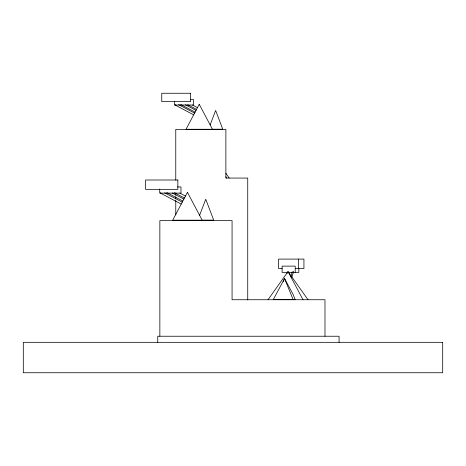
<?xml version="1.0" encoding="UTF-8"?>
<svg xmlns="http://www.w3.org/2000/svg" width="466" height="466" viewBox="0 0 466 466"><rect width="100%" height="100%" fill="white"/><g stroke="black" fill="none" stroke-linecap="round" stroke-linejoin="round"><path stroke-width="0.7" d="M290.854 276.338L292.328 271.707M291.739 277.497L293.615 271.614M210.143 124.9L215.636 110.494L222.771 129.21L212.42 129.21M199.605 215.309L205.739 199.232L213.702 220.121L202.151 220.121M283.229 281.79L284.557 278.54L293.277 294.803L295.135 299.661L273.227 299.661L284.557 278.54L293.166 299.661M175.303 104.565L175.076 105.001L193.664 114.846M160.729 192.615L160.473 193.105L181.222 204.091M287.004 273.49L288.023 271.567L308.026 299.737M268.02 299.737L288.023 271.567L303.005 299.737M190.629 99.485L193.454 99.485L193.454 105.013L174.395 105.013L174.395 101.559M177.441 186.948L180.983 186.948L180.983 193.116L159.71 193.116L159.71 189.004M282.134 268.538L278.586 268.538L278.586 259.09L303.937 259.09L303.937 268.538L295.607 268.538M192.458 104.99L197.473 107.646M187.775 104.739L196.553 109.388M185.392 104.745L196.029 110.378M180.721 104.501L195.108 112.12M178.56 104.617L194.584 113.104M179.841 193.07L185.474 196.058M174.424 192.697L184.443 197.998M172.298 192.982L183.86 199.104M166.77 192.545L182.829 201.05M164.644 192.825L182.247 202.145M225.905 173.259L229.161 178.059M225.894 176.795L226.622 178.059M339.079 342.324L339.079 336.236L157.741 336.236L157.741 342.324M324.983 336.236L324.983 299.737L232.068 299.737L232.068 220.645L159.85 220.645L159.85 336.236M298.834 268.2L298.834 272.354L282.105 272.354L282.105 266.121L295.211 266.121L295.211 272.354M298.444 259.09L298.444 268.538M247.737 299.958L247.737 178.059L225.876 178.059L225.876 129.385L175.769 129.385L175.769 180.086M175.769 193.122L175.769 195.295M175.769 196.745L175.769 198.918M175.769 200.363L175.769 214.849M293.528 271.853A1.113 0.967 17.6 0 1 293.37 272.057M199.238 104.314L186.027 129.268L212.455 129.268L199.238 104.314M187.443 192.336L172.694 220.191L202.192 220.191L187.443 192.336M190.646 93.258L161.766 93.258L161.766 101.635L190.646 101.635L190.646 93.258M177.849 179.998L145.619 179.998L145.619 189.342L177.849 189.342L177.849 179.998M442.7 342.324L23.3 342.324L23.3 372.742L442.7 372.742L442.7 342.324"/></g></svg>
